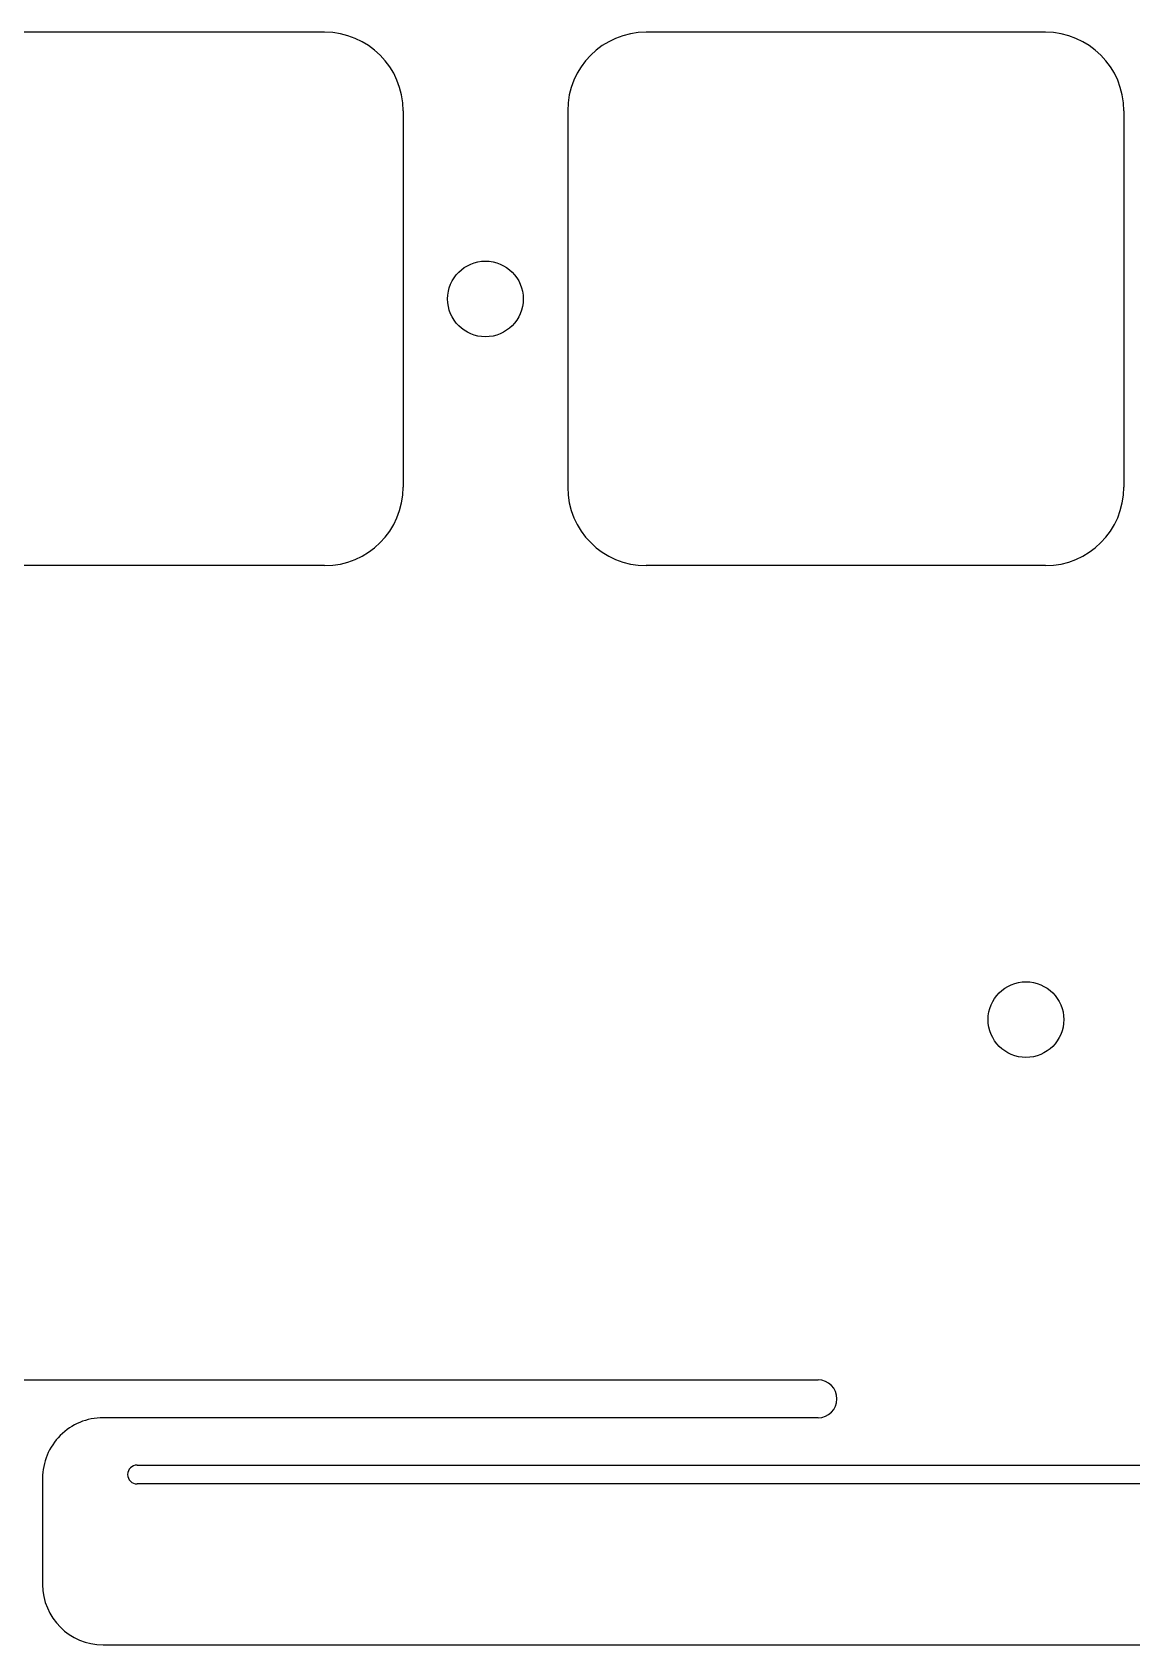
# Model space of a CAD drawing. Header units: millimetres. Extents: x -10 to 276, y -93 to 17.
# Drawn here: x 78.51 to 107.57, y -92.72 to -50.1 of the extents above; entities that cross this region are included whole.
import ezdxf

# ---------------------------------------------------------------- set-up
doc = ezdxf.new("R2010")
doc.units = ezdxf.units.MM
doc.layers.add('BLACK', color=7, linetype='CONTINUOUS')

msp = doc.modelspace()

# ---------------------------------------------------------------- linework, layer by layer
at = {"layer": 'BLACK', "linetype": 'Continuous'}
for p, q in [((86.2375, -50.1), (75.6875, -50.1)), ((105.2875, -50.1), (94.7375, -50.1)), ((88.3125, -52.175), (88.3125, -62.125)), ((92.6625, -52.175), (92.6625, -62.125)), ((107.3625, -52.175), (107.3625, -62.125)), ((86.2375, -64.2), (75.6875, -64.2)), ((105.2875, -64.2), (94.7375, -64.2)), ((70.340975, -85.725), (99.2799, -85.725)), ((99.2799, -86.725), (80.379918, -86.725)), ((81.2799, -87.975), (126.2799, -87.975)), ((78.779918, -88.325), (78.779918, -91.132375)), ((126.2799, -88.475), (81.2799, -88.475)), ((80.3799, -92.725), (127.187489, -92.725))]:
    msp.add_line(p, q, dxfattribs=at)
at = {"layer": 'BLACK'}
for centre in [(90.4875, -57.15), (104.775, -76.2)]:
    msp.add_circle(centre, 1, dxfattribs=at)
for centre, radius, start, end in [((86.2375, -52.175), 2.075, 0, 90), ((94.7375, -52.175), 2.075, 90, 180), ((105.2875, -52.175), 2.075, 0, 90), ((86.2375, -62.125), 2.075, 270, 0), ((94.7375, -62.125), 2.075, 180, 270), ((105.2875, -62.125), 2.075, 270, 0), ((99.2799, -86.225), 0.5, 270, 90), ((80.3799, -88.325), 1.599982, 89.9993554, 180), ((81.2799, -88.225), 0.25, 90, 270), ((80.3799, -91.125), 1.6, 180.2640988, 270)]:
    msp.add_arc(centre, radius, start, end, dxfattribs=at)

doc.saveas('drawing.dxf')
